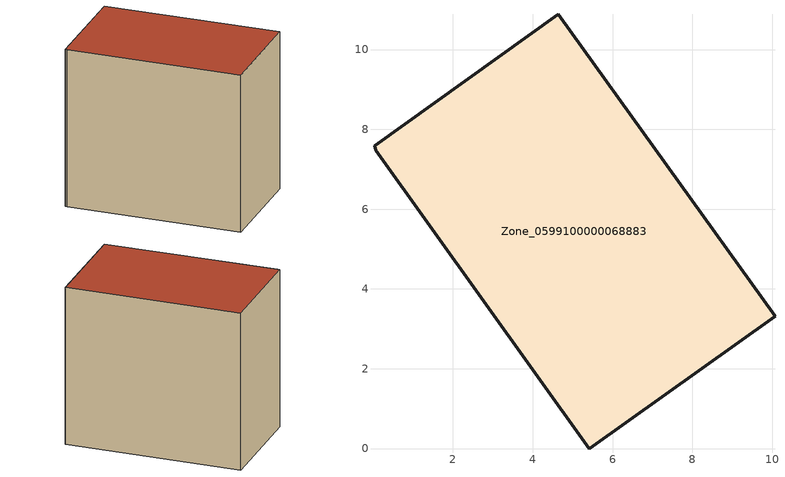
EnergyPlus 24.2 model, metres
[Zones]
Zone_0599100000068883
 floor ground (C_G): 0.03,7.59 4.64,10.88 10.07,3.32 5.42,0 0.07,7.48 z0
 wall outside (C_F): 5.42,0 10.07,3.32 4.64,10.88 0.03,7.59 0.07,7.48 5.42,0 z0:8.55
 roof outside (C_R): 4.64,10.88 0.03,7.59 0.07,7.48 5.42,0 10.07,3.32 z8.55
[BUILDING]
Pand.0599100000068883: North Axis=0; Terrain=City; Loads Convergence Tolerance Value=0.04; Temperature Convergence Tolerance Value=0.4; Solar Distribution=FullExterior; Maximum Number of Warmup Days=25; Minimum Number of Warmup Days=1
[Site:Location]
Rotterdam.The.Hague.AP_ZH_NLD Design_Conditions: Latitude=51.96; Longitude=4.45; Time Zone=1; Elevation=-4.5
[SITE:GROUNDTEMPERATURE:BUILDINGSURFACE]
18, 18, 18, 18, 18, 18, 18, 18, 18, 18, 18, 18
[MATERIAL] Thermal Absorptance=0.9; Solar Absorptance=0.7; Visible Absorptance=0.7
Name | Roughness | Thickness | Conductivity | Density | Specific Heat
G.TI.1975-1991 | MediumSmooth | 0.15 | 0.288461 | 540 | 1210
F.TI.1975-1991 | Rough | 0.3 | 0.230769 | 1920 | 840
R.TI.1975-1991 | MediumRough | 0.2 | 0.153846 | 1500 | 1000
[CONSTRUCTION]
C_G: G.TI.1975-1991
C_F: F.TI.1975-1991
C_R: R.TI.1975-1991
[ZONE]
Zone_0599100000068883: Type=1; Multiplier=1; Ceiling Height=Autocalculate; Volume=Autocalculate; Floor Area=autocalculate; Part of Total Floor Area=Yes
[ZONEINFILTRATION:DESIGNFLOWRATE]
Infil_Zone_0599100000068883: Zone or ZoneList or Space or SpaceList=Zone_0599100000068883; Schedule=AlwaysOn; Design Flow Rate Calculation Method=Flow/Area; Flow Rate per Floor Area=0.003; Constant Term Coefficient=1; Temperature Term Coefficient=0; Velocity Term Coefficient=0; Velocity Squared Term Coefficient=0
[HVACTEMPLATE:ZONE:IDEALLOADSAIRSYSTEM]
Zone_0599100000068883: Maximum Heating Supply Air Temperature=50; Minimum Cooling Supply Air Temperature=13; Maximum Heating Supply Air Humidity Ratio=0.0156; Minimum Cooling Supply Air Humidity Ratio=0.0077; Heating Limit=NoLimit; Cooling Limit=NoLimit; Dehumidification Control Type=ConstantSensibleHeatRatio; Cooling Sensible Heat Ratio=0.7; Dehumidification Setpoint=60; Humidification Control Type=None; Humidification Setpoint=30; Outdoor Air Method=None; Outdoor Air Flow Rate per Person=0.00944; Outdoor Air Flow Rate per Zone Floor Area=0; Outdoor Air Flow Rate per Zone=0; Demand Controlled Ventilation Type=None; Outdoor Air Economizer Type=NoEconomizer; Heat Recovery Type=None; Sensible Heat Recovery Effectiveness=0.7; Latent Heat Recovery Effectiveness=0.65
[ZONECONTROL:THERMOSTAT]
ThermostatControl_Zone_0599100000068883: Zone or ZoneList=Zone_0599100000068883; Control Type Schedule=DualSetpointControlType; Control 1=Thermostat_Zone_0599100000068883; Temperature Difference Between Cutout And Setpoint=0
[THERMOSTATSETPOINT:DUALSETPOINT]
Thermostat_Zone_0599100000068883: Heating Setpoint Temperature Schedule=HeatingSetpoint_Zone_0599100000068883; Cooling Setpoint Temperature Schedule=CoolingSetpoint_Zone_0599100000068883
[SCHEDULE:COMPACT]
HeatingSetpoint_Zone_0599100000068883: Through: 12/31, For: AllDays, Until: 24:00, 21
CoolingSetpoint_Zone_0599100000068883: Through: 12/31, For: AllDays, Until: 24:00, 24
DualSetpointControlType: Through: 12/31, For: AllDays, Until: 24:00, 4
AlwaysOn: Through: 12/31, For: AllDays, Until: 24:00, 1
